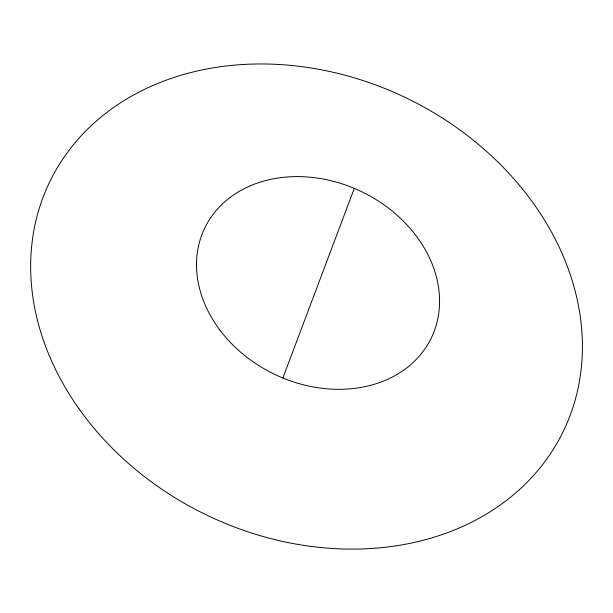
<?xml version="1.0" encoding="UTF-8"?>
<svg xmlns="http://www.w3.org/2000/svg" width="613" height="613" viewBox="0 0 613 613"><rect width="100%" height="100%" fill="white"/><g stroke="black" fill="none" stroke-linecap="round" stroke-linejoin="round"><path stroke-width="0.92" d="M282.869 377.991L354.299 188.383M219.73 329.84A125.91 101.153 26 0 0 429.092 342.2A125.91 101.153 26 0 0 305.289 176.843A125.91 101.153 26 0 0 219.73 329.84M78.954 408.733A285.489 231.201 26 0 0 555.378 445.965A285.489 231.201 26 0 0 285.267 64.917A285.489 231.201 26 0 0 78.954 408.733"/></g></svg>
